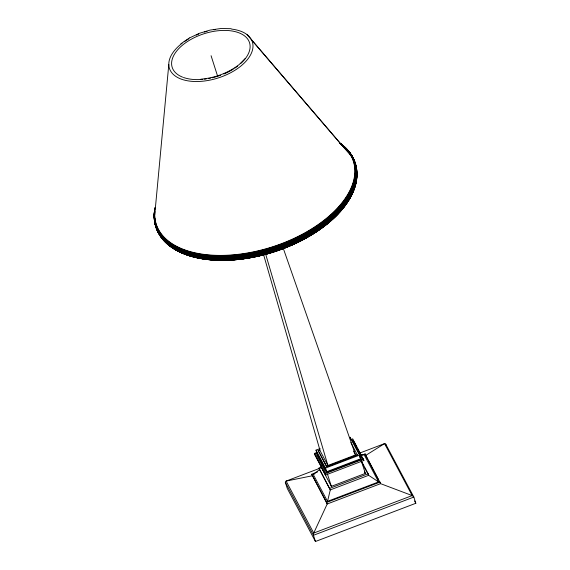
<?xml version="1.0" encoding="UTF-8"?>
<svg xmlns="http://www.w3.org/2000/svg" width="570" height="570" viewBox="0 0 570 570"><rect width="100%" height="100%" fill="white"/><g stroke="black" fill="none" stroke-linecap="round" stroke-linejoin="round"><path stroke-width="0.85" d="M154.719 214.968L168.798 64.503M360.283 455.024L364.273 454.96L378.594 481.914L327.522 501.365L330.294 489.901L319.043 468.091L321.487 467.165M359.748 453.057L384.572 443.603L385.691 444.073L413.841 497.061L415.822 503.282L315.445 541.5L287.294 488.511L285.314 482.298L286.112 481.094L320.86 467.863M245.214 58.518L239.136 64.602C228.128 73.131 214.612 77.983 200.797 79.201M327.522 501.365L313.208 474.404L319.542 469.666L319.043 468.091M180.904 43.762L189.447 37.969M367.7 459.384L365.619 455.466L384.572 443.603L412.181 495.579L413.841 497.061L313.457 535.287L285.314 482.298M189.539 37.919L199.464 33.281L210.152 30.075L220.982 28.5L231.071 28.7M350.678 439.37L349.98 437.183L359.513 455.124L360.675 458.772L326.681 471.711L317.155 453.77L315.994 450.129L320.133 448.547M318.11 450.371L326.802 466.851L318.203 450.656L319.77 449.737M318.203 450.656L319.856 450.022M351.077 439.47L352.709 438.85L363.888 460.446L325.555 475.045L314.804 454.81L314.369 453.449L316.813 452.516M317.34 452.972L315.687 453.599L325.862 472.751L362.135 458.935L351.968 439.791M263.454 254.227L320.155 450.877L327.9 465.469L355.53 454.945L283.112 247.872M326.71 466.566L357.39 454.881L346.703 459.278M327.629 466.538L345.042 459.905M315.994 450.129L325.52 468.07L359.513 455.124M315.445 541.5L313.457 535.287L313.721 533.071L327.187 504.001L311.704 474.233L317.454 472.038M361.829 455.145L365.114 453.891L380.596 483.659L412.181 495.579L313.721 533.071L286.112 481.094L312.203 475.8M313.208 474.404L314.854 473.777M314.369 453.449L325.121 473.691L363.461 459.092M320.767 465.091L321.829 468.412L331.355 486.36L365.349 473.414L361.373 460.959M329.795 488.333L368.135 473.734L368.633 475.309L378.594 481.914M311.704 474.233L326.681 502.426L380.097 482.092M251.434 39.7L351.163 155.995M247.109 34.684L340.881 144.082A103.469 56.957 -17.7 0 1 279.165 244.544A103.469 56.957 -17.7 0 1 154.805 211.719M414.582 500.945L415.822 503.282M368.534 460.945L373.941 471.126M374.768 472.694L378.516 479.748M379.349 481.308L380.596 483.659L327.187 504.001L326.681 502.426M353.144 440.211L356.863 447.215M357.689 448.768L361.409 455.779M362.235 457.332L363.888 460.446M359.428 456.428L360.675 458.772M361.102 460.503L368.135 473.734M361.188 461.294L363.674 465.968M364.501 467.521L368.633 475.309L330.294 489.901L319.542 469.666M350.835 442.541L357.483 455.166M353.493 451.105L355.53 454.945M364.515 471.853L365.349 473.414M317.59 455.124L325.463 469.951M385.691 444.073L386.439 446.403M365.114 453.891L365.619 455.466M211.078 55.718L217.555 76.01M325.52 468.07L326.681 471.711M327.38 473.898L331.355 486.36M325.121 473.691L325.555 475.045M265.499 253.629L327.9 465.469M351.904 193.437A102.379 56.359 -17.7 0 1 350.892 195.645M350.144 197.127A102.379 56.359 -17.7 0 1 349.346 198.609M348.491 200.091A102.379 56.359 -17.7 0 1 339.129 212.617M337.96 213.885A102.379 56.359 -17.7 0 1 332.26 219.493M330.906 220.711A102.379 56.359 -17.7 0 1 187.366 254.861M182.286 252.809A102.379 56.359 -17.7 0 1 175.389 249.14M353.571 189.974A102.921 56.658 -17.7 0 1 271.961 252.496A102.921 56.658 -17.7 0 1 170.85 246.326M356.392 176.18A103.405 56.922 -17.7 0 1 269.902 253.03A103.405 56.922 -17.7 0 1 160.07 234.313M356.67 174.897A103.826 57.157 -17.7 0 1 270.508 252.667A103.826 57.157 -17.7 0 1 159.55 234.07M355.737 166.447A104.167 57.342 -17.7 0 1 356.328 169.048M356.863 174.392A104.167 57.342 -17.7 0 1 270.422 252.41A104.167 57.342 -17.7 0 1 159.094 233.757M353.222 159.315A104.431 57.485 -17.7 0 1 274.897 250.636A104.431 57.485 -17.7 0 1 155.496 224.181M155.218 222.414A104.431 57.485 -17.7 0 1 154.954 218.83M353.222 158.759A104.602 57.584 -17.7 0 1 270.173 251.676A104.602 57.584 -17.7 0 1 154.634 218.374M353.136 158.218A104.68 57.627 -17.7 0 1 268.648 251.619A104.68 57.627 -17.7 0 1 154.399 216.251M154.477 214.591A104.68 57.627 -17.7 0 1 154.641 212.916M342.734 146.162A104.68 57.627 -17.7 0 1 351.861 156.023M341.216 144.573A104.659 57.613 -17.7 0 1 279.272 247.465A104.659 57.613 -17.7 0 1 154.577 211.449A103.918 57.207 -17.7 0 0 280.547 244.801A103.918 57.207 -17.7 0 0 339.435 142.871M341.081 144.324A104.602 57.584 -17.7 0 1 279.165 247.159A104.602 57.584 -17.7 0 1 154.541 211.157M340.924 144.089A104.517 57.534 -17.7 0 1 279.058 246.839A104.517 57.534 -17.7 0 1 154.534 210.864M340.069 143.391A104.403 57.47 -17.7 0 1 279.557 246.29A104.403 57.47 -17.7 0 1 154.555 210.579M340.546 143.676A104.267 57.399 -17.7 0 1 276.792 246.895A104.267 57.399 -17.7 0 1 155.04 207.744M340.333 143.498A104.103 57.306 -17.7 0 1 279.393 245.599A104.103 57.306 -17.7 0 1 154.57 210.857M154.805 209.169A104.103 57.306 -17.7 0 1 155.118 207.473M341.145 144.189A103.704 57.086 -17.7 0 1 278.616 245.121A103.704 57.086 -17.7 0 1 154.719 211.149M231.52 29.084A43.527 23.961 -17.7 0 1 245.314 61.973A43.527 23.961 -17.7 0 1 183.276 79.793A43.527 23.961 -17.7 0 1 182.087 43.284M184.16 41.767A43.527 23.961 -17.7 0 1 188.642 38.903M196.315 35.041A43.527 23.961 -17.7 0 1 198.723 34.043M204.495 32.027A43.527 23.961 -17.7 0 1 207.031 31.3M213.786 29.797A43.527 23.961 -17.7 0 1 215.481 29.519M182.621 77.157A40.591 22.344 -17.7 0 1 182.585 45.087A40.591 22.344 -17.7 0 1 237.077 32.162A40.591 22.344 -17.7 0 1 240.996 63.313M237.612 66.148A40.591 22.344 -17.7 0 1 234.747 68.193M233.23 69.169A40.591 22.344 -17.7 0 1 223.896 73.993M220.64 75.276A40.591 22.344 -17.7 0 1 212.161 77.819M210.465 78.197A40.591 22.344 -17.7 0 1 208.755 78.539M206.183 78.959A40.591 22.344 -17.7 0 1 204.48 79.187M202.792 79.365A40.591 22.344 -17.7 0 1 183.419 77.456M339.285 212.118A101.788 56.031 -17.7 0 1 336.963 214.634M331.89 219.585A101.788 56.031 -17.7 0 1 329.168 221.994M327.059 223.761A101.788 56.031 -17.7 0 1 309.189 236.115M306.852 237.462A101.788 56.031 -17.7 0 1 257.783 256.144M256.899 256.343A101.788 56.031 -17.7 0 1 221.36 260.162M211.741 259.713A101.788 56.031 -17.7 0 1 199.358 257.939M326.04 224.259A101.168 55.689 -17.7 0 1 324.088 225.806M322.071 227.337A101.168 55.689 -17.7 0 1 319.998 228.848M317.148 230.829A101.168 55.689 -17.7 0 1 314.954 232.289M313.471 233.244A101.168 55.689 -17.7 0 1 309.681 235.574M304.387 238.588A101.168 55.689 -17.7 0 1 297.533 242.115M293.593 243.967A101.168 55.689 -17.7 0 1 286.354 247.074M283.105 248.349A101.168 55.689 -17.7 0 1 254.313 256.678M251.662 257.191A101.168 55.689 -17.7 0 1 249.895 257.512M248.128 257.811A101.168 55.689 -17.7 0 1 245.478 258.224M243.711 258.474A101.168 55.689 -17.7 0 1 241.958 258.709M240.205 258.915A101.168 55.689 -17.7 0 1 238.46 259.108M235.866 259.357A101.168 55.689 -17.7 0 1 234.156 259.5M211.221 259.407A101.168 55.689 -17.7 0 1 208.741 259.143M325.784 224.202A100.776 55.475 -17.7 0 1 324.494 225.228M304.138 238.517A100.776 55.475 -17.7 0 1 298.666 241.359M283.012 248.192A100.776 55.475 -17.7 0 1 280.568 249.104M275.595 250.836A100.776 55.475 -17.7 0 1 273.073 251.655M269.688 252.688A100.776 55.475 -17.7 0 1 267.145 253.422M263.746 254.334A100.776 55.475 -17.7 0 1 259.514 255.374"/></g></svg>
